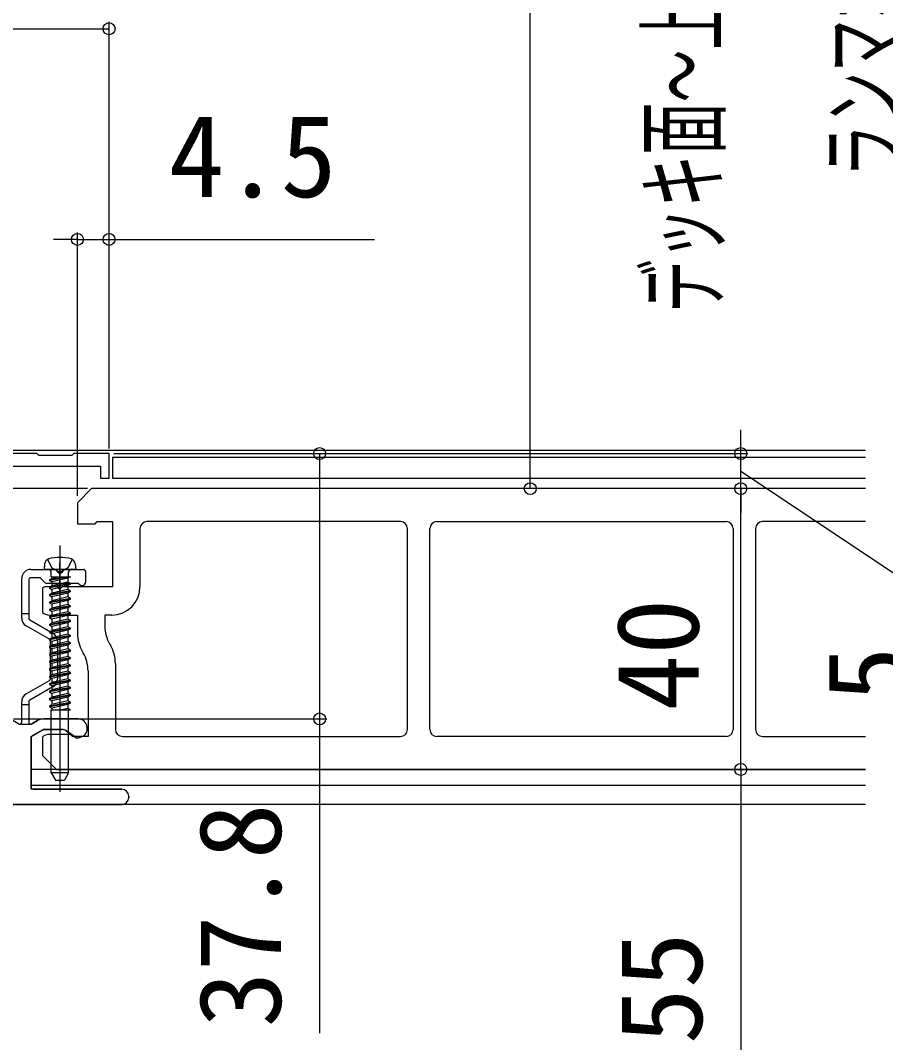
# Model space of a CAD drawing. Units: millimetres, scale not verified. Extents: x -700 to 700, y -1044 to 1037.
# Drawn here: x -194.6 to -71.4, y 42.3 to 187.9 of the extents above; entities that cross this region are included whole.
import ezdxf
from ezdxf.enums import TextEntityAlignment as Align

# ---------------------------------------------------------------- set-up
doc = ezdxf.new("R2010")
doc.units = ezdxf.units.MM
doc.header["$LTSCALE"] = 6
for name, color, linetype in [('0-3_YKK_11', 7, 'Continuous'), ('0-4_YKK_12', 2, 'Continuous'), ('0-5_YKK_13', 4, 'Continuous'), ('0-6_YKK_D', 6, 'Continuous')]:
    doc.layers.add(name, color=color, linetype=linetype)
doc.styles.add('ＭＳ ゴシック', font='')
doc.styles.get('ＭＳ ゴシック').set_extended_font_data('MS Gothic')

msp = doc.modelspace()

# ---------------------------------------------------------------- linework, layer by layer
at = {"layer": '0-3_YKK_11'}
for p, q in [((-140.491, 116.525), (-176.591, 116.525)), ((-135.291, 116.525), (-94.091, 116.525)), ((-74.225, 116.525), (-88.891, 116.525)), ((-177.591, 115.525), (-177.591, 107.225)), ((-139.491, 86.925), (-139.491, 115.525)), ((-136.291, 86.925), (-136.291, 115.525)), ((-93.091, 115.525), (-93.091, 86.925)), ((-89.891, 115.525), (-89.891, 86.925)), ((-191.491, 107.091), (-191.491, 103.607)), ((-181.921, 99.11), (-181.76, 98.832)), ((-185.821, 98.065), (-185.66, 97.787)), ((-181.091, 96.332), (-181.091, 86.925)), ((-180.091, 85.925), (-140.491, 85.925)), ((-94.091, 85.925), (-135.291, 85.925)), ((-88.891, 85.925), (-74.225, 85.925)), ((-189.491, 81.225), (-74.225, 81.225))]:
    msp.add_line(p, q, dxfattribs=at)
for points in [[(-195.991, 124.425), (-183.191, 124.425), (-183.191, 122.725), (-181.991, 122.725), (-181.991, 126.225), (-186.991, 126.225), (-187.291, 125.925), (-191.991, 125.925), (-192.291, 126.225), (-196.991, 126.225), (-197.291, 125.925), (-201.991, 125.925), (-202.291, 126.225), (-206.991, 126.225), (-207.291, 125.925), (-211.991, 125.925), (-212.291, 126.225), (-217.991, 126.225), (-217.991, 105.225), (-214.991, 105.225), (-214.991, 106.425), (-216.791, 106.425), (-216.791, 123.425)], [(-74.225, 121.225), (-184.491, 121.225), (-186.491, 119.225), (-186.491, 116.225), (-183.991, 116.225), (-183.691, 116.525), (-181.491, 116.525), (-181.491, 107.225), (-188.691, 107.225), (-188.991, 106.925), (-189.291, 107.225), (-190.991, 107.225)], [(-190.491, 103.225), (-186.491, 103.225), (-186.491, 100.565)], [(-181.591, 103.225), (-182.591, 103.225), (-182.591, 101.61)], [(-184.991, 95.287), (-184.991, 85.925), (-187.191, 85.925), (-187.491, 86.225), (-190.491, 86.225)], [(-191.491, 85.843), (-191.491, 83.225), (-189.491, 81.225)]]:
    msp.add_lwpolyline(points, dxfattribs=at)
for centre, radius, start, end in [((-176.591, 115.525), 1, 90, 180), ((-140.491, 115.525), 1, 0, 90), ((-135.291, 115.525), 1, 90, 180), ((-94.091, 115.525), 1, 0, 90), ((-88.891, 115.525), 1, 90, 180), ((-190.991, 106.225), 1, 90, 120), ((-181.591, 107.225), 4, 270, 0), ((-190.491, 104.725), 1.5, 228.18969, 270), ((-181.491, 100.565), 5, 180, 210), ((-177.591, 101.61), 5, 180, 210), ((-189.991, 95.287), 5, 0, 30), ((-186.091, 96.332), 5, 360, 30), ((-190.491, 84.725), 1.5, 90, 131.81031), ((-180.091, 86.925), 1, 180, 270), ((-140.491, 86.925), 1, 270, 0), ((-135.291, 86.925), 1, 180, 270), ((-94.091, 86.925), 1, 270, 0), ((-88.891, 86.925), 1, 180, 270)]:
    msp.add_arc(centre, radius, start, end, dxfattribs=at)
at = {"layer": '0-4_YKK_12'}
for p, q in [((-211.991, 126.725), (-74.225, 126.725)), ((-181.491, 125.725), (-74.225, 125.725)), ((-181.491, 125.725), (-181.491, 122.725)), ((-181.491, 122.725), (-74.225, 122.725)), ((-185.063, 121.225), (-636.87, 121.225)), ((-74.225, 81.225), (-193.091, 81.225)), ((-74.225, 78.925), (-193.091, 78.925)), ((-74.225, 76.225), (-210.991, 76.225))]:
    msp.add_line(p, q, dxfattribs=at)
at = {"layer": '0-5_YKK_13'}
for p, q in [((-188.991, 113.128), (-188.991, 78.044)), ((-188.991, 106.725), (-188.991, 110.725)), ((-193.141, 109.725), (-189.661, 109.725)), ((-191.172, 110.507), (-191.241, 109.725)), ((-186.741, 109.725), (-191.241, 109.725)), ((-190.221, 108.665), (-190.221, 109.325)), ((-188.32, 109.725), (-185.641, 109.725)), ((-187.761, 108.665), (-187.761, 109.325)), ((-186.809, 110.507), (-186.741, 109.725)), ((-186.741, 109.725), (-186.741, 109.769)), ((-185.341, 109.425), (-185.341, 107.925)), ((-194.441, 103.425), (-194.441, 108.425)), ((-193.441, 108.225), (-193.441, 103.425)), ((-191.915, 108.525), (-193.141, 108.525)), ((-191.078, 107.813), (-191.703, 108.437)), ((-187.492, 108.665), (-190.491, 108.24)), ((-187.492, 108.665), (-190.491, 108.14)), ((-190.491, 108.24), (-190.141, 108.442)), ((-190.491, 108.24), (-190.491, 108.14)), ((-190.491, 108.14), (-190.141, 107.938)), ((-190.222, 108.665), (-187.492, 108.665)), ((-190.141, 108.665), (-190.141, 108.442)), ((-190.141, 108.442), (-189.171, 108.665)), ((-187.841, 108.467), (-190.141, 107.938)), ((-190.141, 107.938), (-190.141, 107.384)), ((-190.141, 107.938), (-190.141, 107.384)), ((-187.841, 107.913), (-190.141, 107.384)), ((-187.492, 108.665), (-187.841, 108.467)), ((-187.841, 108.467), (-187.841, 107.913)), ((-187.841, 108.467), (-187.841, 107.913)), ((-187.491, 107.711), (-187.841, 107.913)), ((-186.465, 107.725), (-190.866, 107.725)), ((-187.491, 107.711), (-190.491, 107.182)), ((-187.491, 107.611), (-190.491, 107.082)), ((-190.491, 107.182), (-190.141, 107.384)), ((-190.491, 107.182), (-190.491, 107.082)), ((-190.491, 107.082), (-190.141, 106.88)), ((-187.491, 106.653), (-190.491, 106.124)), ((-187.491, 106.553), (-190.491, 106.024)), ((-190.491, 106.124), (-190.141, 106.326)), ((-187.841, 107.409), (-190.141, 106.88)), ((-190.141, 106.88), (-190.141, 106.326)), ((-187.841, 106.855), (-190.141, 106.326)), ((-187.841, 106.351), (-190.141, 105.822)), ((-187.491, 107.611), (-187.841, 107.409)), ((-187.841, 107.409), (-187.841, 106.855)), ((-187.491, 106.653), (-187.841, 106.855)), ((-187.491, 106.553), (-187.841, 106.351)), ((-187.841, 106.351), (-187.841, 105.797)), ((-187.491, 107.611), (-187.491, 107.711)), ((-187.491, 106.553), (-187.491, 106.653)), ((-190.491, 106.124), (-190.491, 106.024)), ((-190.491, 106.024), (-190.141, 105.822)), ((-187.491, 105.595), (-190.491, 105.066)), ((-187.491, 105.495), (-190.491, 104.966)), ((-190.491, 105.066), (-190.141, 105.268)), ((-190.491, 105.066), (-190.491, 104.966)), ((-190.491, 104.966), (-190.141, 104.764)), ((-190.141, 105.822), (-190.141, 105.268)), ((-187.841, 105.797), (-190.141, 105.268)), ((-187.841, 105.293), (-190.141, 104.764)), ((-187.491, 105.595), (-187.841, 105.797)), ((-187.491, 105.495), (-187.841, 105.293)), ((-187.841, 105.293), (-187.841, 104.739)), ((-187.491, 105.495), (-187.491, 105.595)), ((-194.441, 103.425), (-193.441, 103.425)), ((-194.441, 102.798), (-194.441, 103.425)), ((-193.441, 103.425), (-193.441, 102.798)), ((-187.491, 104.537), (-190.491, 104.008)), ((-187.491, 104.437), (-190.491, 103.908)), ((-190.491, 104.008), (-190.141, 104.21)), ((-190.491, 104.008), (-190.491, 103.908)), ((-190.491, 103.908), (-190.141, 103.706)), ((-187.491, 103.479), (-190.491, 102.95)), ((-187.491, 103.379), (-190.491, 102.85)), ((-190.141, 104.764), (-190.141, 104.21)), ((-187.841, 104.739), (-190.141, 104.21)), ((-187.841, 104.235), (-190.141, 103.706)), ((-190.141, 103.706), (-190.141, 103.152)), ((-187.841, 103.681), (-190.141, 103.152)), ((-187.491, 104.537), (-187.841, 104.739)), ((-187.491, 104.437), (-187.841, 104.235)), ((-187.841, 104.235), (-187.841, 103.681)), ((-187.491, 103.479), (-187.841, 103.681)), ((-187.491, 103.379), (-187.841, 103.177)), ((-187.491, 104.437), (-187.491, 104.537)), ((-187.491, 103.379), (-187.491, 103.479)), ((-193.291, 102.538), (-189.991, 100.633)), ((-190.491, 102.95), (-190.141, 103.152)), ((-190.491, 102.95), (-190.491, 102.85)), ((-190.491, 102.85), (-190.141, 102.648)), ((-187.491, 102.421), (-190.491, 101.892)), ((-187.491, 102.321), (-190.491, 101.792)), ((-190.491, 101.892), (-190.141, 102.094)), ((-187.841, 103.177), (-190.141, 102.648)), ((-190.141, 102.648), (-190.141, 102.094)), ((-187.841, 102.623), (-190.141, 102.094)), ((-187.841, 102.119), (-190.141, 101.59)), ((-187.841, 103.177), (-187.841, 102.623)), ((-187.491, 102.421), (-187.841, 102.623)), ((-187.491, 102.321), (-187.841, 102.119)), ((-187.841, 102.119), (-187.841, 101.565)), ((-187.491, 102.321), (-187.491, 102.421)), ((-190.491, 99.767), (-193.791, 101.672)), ((-190.491, 101.892), (-190.491, 101.792)), ((-190.491, 101.792), (-190.141, 101.59)), ((-187.491, 101.363), (-190.491, 100.834)), ((-187.491, 101.263), (-190.491, 100.734)), ((-190.491, 100.834), (-190.141, 101.036)), ((-190.491, 100.834), (-190.491, 100.734)), ((-190.491, 100.734), (-190.141, 100.532)), ((-190.141, 101.59), (-190.141, 101.036)), ((-187.841, 101.565), (-190.141, 101.036)), ((-187.841, 101.061), (-190.141, 100.532)), ((-190.141, 100.532), (-190.141, 99.978)), ((-187.841, 100.507), (-190.141, 99.978)), ((-187.491, 101.363), (-187.841, 101.565)), ((-187.491, 101.263), (-187.841, 101.061)), ((-187.841, 101.061), (-187.841, 100.507)), ((-187.491, 100.305), (-187.841, 100.507)), ((-187.491, 101.263), (-187.491, 101.363)), ((-187.491, 100.305), (-190.491, 99.776)), ((-187.491, 100.205), (-190.491, 99.676)), ((-190.491, 99.776), (-190.141, 99.978)), ((-190.491, 99.776), (-190.491, 99.676)), ((-190.491, 99.676), (-190.141, 99.474)), ((-187.491, 99.247), (-190.491, 98.718)), ((-187.491, 99.147), (-190.491, 98.618)), ((-190.341, 94.143), (-190.341, 99.507)), ((-187.841, 100.003), (-190.141, 99.474)), ((-190.141, 99.474), (-190.141, 98.92)), ((-187.841, 99.449), (-190.141, 98.92)), ((-189.341, 99.507), (-189.341, 94.143)), ((-187.491, 100.205), (-187.841, 100.003)), ((-187.841, 100.003), (-187.841, 99.449)), ((-187.491, 99.247), (-187.841, 99.449)), ((-187.491, 99.147), (-187.841, 98.945)), ((-187.491, 100.205), (-187.491, 100.305)), ((-187.491, 99.147), (-187.491, 99.247)), ((-190.491, 98.718), (-190.141, 98.92)), ((-190.491, 98.718), (-190.491, 98.618)), ((-190.491, 98.618), (-190.141, 98.416)), ((-187.491, 98.189), (-190.491, 97.66)), ((-187.491, 98.089), (-190.491, 97.56)), ((-190.491, 97.66), (-190.141, 97.862)), ((-190.491, 97.66), (-190.491, 97.56)), ((-190.491, 97.56), (-190.141, 97.358)), ((-187.841, 98.945), (-190.141, 98.416)), ((-190.141, 98.416), (-190.141, 97.862)), ((-187.841, 98.391), (-190.141, 97.862)), ((-187.841, 97.887), (-190.141, 97.358)), ((-187.841, 98.945), (-187.841, 98.391)), ((-187.491, 98.189), (-187.841, 98.391)), ((-187.491, 98.089), (-187.841, 97.887)), ((-187.841, 97.887), (-187.841, 97.333)), ((-187.491, 98.089), (-187.491, 98.189)), ((-187.491, 97.131), (-190.491, 96.602)), ((-187.491, 97.031), (-190.491, 96.502)), ((-190.491, 96.602), (-190.141, 96.804)), ((-190.491, 96.602), (-190.491, 96.502)), ((-190.491, 96.502), (-190.141, 96.3)), ((-190.141, 97.358), (-190.141, 96.804)), ((-187.841, 97.333), (-190.141, 96.804)), ((-187.841, 96.829), (-190.141, 96.3)), ((-190.141, 96.3), (-190.141, 95.746)), ((-187.841, 96.275), (-190.141, 95.746)), ((-187.491, 97.131), (-187.841, 97.333)), ((-187.491, 97.031), (-187.841, 96.829)), ((-187.841, 96.829), (-187.841, 96.275)), ((-187.491, 96.073), (-187.841, 96.275)), ((-187.491, 97.031), (-187.491, 97.131)), ((-187.491, 96.073), (-190.491, 95.544)), ((-187.491, 95.973), (-190.491, 95.444)), ((-190.491, 95.544), (-190.141, 95.746)), ((-190.491, 95.544), (-190.491, 95.444)), ((-190.491, 95.444), (-190.141, 95.242)), ((-187.491, 95.015), (-190.491, 94.486)), ((-187.491, 94.915), (-190.491, 94.386)), ((-190.491, 94.486), (-190.141, 94.688)), ((-187.841, 95.771), (-190.141, 95.242)), ((-190.141, 95.242), (-190.141, 94.688)), ((-187.841, 95.217), (-190.141, 94.688)), ((-187.841, 94.713), (-190.141, 94.184)), ((-187.491, 95.973), (-187.841, 95.771)), ((-187.841, 95.771), (-187.841, 95.217)), ((-187.491, 95.015), (-187.841, 95.217)), ((-187.491, 94.915), (-187.841, 94.713)), ((-187.841, 94.713), (-187.841, 94.159)), ((-187.491, 95.973), (-187.491, 96.073)), ((-187.491, 94.915), (-187.491, 95.015)), ((-193.791, 91.977), (-190.491, 93.883)), ((-190.491, 94.486), (-190.491, 94.386)), ((-190.491, 94.386), (-190.141, 94.184)), ((-187.491, 93.957), (-190.491, 93.428)), ((-187.491, 93.857), (-190.491, 93.328)), ((-190.491, 93.428), (-190.141, 93.63)), ((-190.491, 93.428), (-190.491, 93.328)), ((-190.491, 93.328), (-190.141, 93.126)), ((-190.141, 94.184), (-190.141, 93.63)), ((-187.841, 94.159), (-190.141, 93.63)), ((-187.841, 93.655), (-190.141, 93.126)), ((-187.491, 93.957), (-187.841, 94.159)), ((-187.491, 93.857), (-187.841, 93.655)), ((-187.841, 93.655), (-187.841, 93.101)), ((-187.491, 93.857), (-187.491, 93.957)), ((-189.991, 93.017), (-193.291, 91.111)), ((-187.491, 92.899), (-190.491, 92.37)), ((-187.491, 92.799), (-190.491, 92.27)), ((-190.491, 92.37), (-190.141, 92.572)), ((-190.491, 92.37), (-190.491, 92.27)), ((-190.491, 92.27), (-190.141, 92.068)), ((-187.491, 91.841), (-190.491, 91.312)), ((-187.491, 91.741), (-190.491, 91.212)), ((-190.141, 93.126), (-190.141, 92.572)), ((-187.841, 93.101), (-190.141, 92.572)), ((-187.841, 92.597), (-190.141, 92.068)), ((-190.141, 92.068), (-190.141, 91.514)), ((-187.841, 92.043), (-190.141, 91.514)), ((-187.491, 92.899), (-187.841, 93.101)), ((-187.491, 92.799), (-187.841, 92.597)), ((-187.841, 92.597), (-187.841, 92.043)), ((-187.491, 91.841), (-187.841, 92.043)), ((-187.491, 91.741), (-187.841, 91.539)), ((-187.491, 92.799), (-187.491, 92.899)), ((-187.491, 91.741), (-187.491, 91.841)), ((-194.441, 90.425), (-194.441, 90.852)), ((-194.441, 87.974), (-194.441, 90.425)), ((-193.441, 90.425), (-194.441, 90.425)), ((-193.441, 90.852), (-193.441, 90.425)), ((-193.441, 90.425), (-193.441, 87.974)), ((-190.491, 91.312), (-190.141, 91.514)), ((-190.491, 91.312), (-190.491, 91.212)), ((-190.491, 91.212), (-190.141, 91.01)), ((-187.491, 90.783), (-190.491, 90.254)), ((-187.491, 90.683), (-190.491, 90.154)), ((-190.491, 90.254), (-190.141, 90.456)), ((-187.841, 91.539), (-190.141, 91.01)), ((-190.141, 91.01), (-190.141, 90.456)), ((-187.841, 90.985), (-190.141, 90.456)), ((-187.841, 90.481), (-190.141, 89.952)), ((-187.841, 91.539), (-187.841, 90.985)), ((-187.491, 90.783), (-187.841, 90.985)), ((-187.491, 90.783), (-187.841, 90.985)), ((-187.491, 90.683), (-187.841, 90.481)), ((-187.491, 90.683), (-187.841, 90.481)), ((-187.841, 90.481), (-187.841, 89.927)), ((-187.491, 90.683), (-187.491, 90.783)), ((-190.491, 90.254), (-190.491, 90.154)), ((-190.491, 90.154), (-190.141, 89.952)), ((-190.221, 89.725), (-187.491, 89.725)), ((-190.221, 80.725), (-190.221, 89.725)), ((-190.141, 89.952), (-190.141, 89.725)), ((-187.841, 89.927), (-188.719, 89.725)), ((-187.491, 89.725), (-187.841, 89.927)), ((-187.761, 80.725), (-187.761, 89.725)), ((-192.991, 87.715), (-192.178, 88.184)), ((-191.278, 88.425), (-186.416, 88.425)), ((-186.416, 88.425), (-191.278, 88.425)), ((-191.428, 86.885), (-192.941, 86.011)), ((-188.677, 86.925), (-191.278, 86.925)), ((-186.777, 85.815), (-188.104, 86.744)), ((-193.091, 85.752), (-193.091, 78.725)), ((-186.073, 85.819), (-186.361, 85.742)), ((-187.761, 80.725), (-190.221, 80.725)), ((-190.221, 80.725), (-189.643, 79.725)), ((-187.761, 80.725), (-188.338, 79.725)), ((-189.643, 79.725), (-188.338, 79.725)), ((-192.791, 78.425), (-180.191, 78.425)), ((-179.191, 77.425), (-179.191, 77.225)), ((-179.191, 77.225), (-179.191, 77.425)), ((-180.191, 76.225), (-211.191, 76.225)), ((-211.191, 76.225), (-180.191, 76.225))]:
    msp.add_line(p, q, dxfattribs=at)
for points in [[(-190.741, 111.149), (-190.136, 109.925), (-188.991, 109.316)], [(-187.241, 111.149), (-187.846, 109.925), (-188.991, 109.316)], [(-192.178, 88.184), (-193.146, 87.625), (-194.735, 87.625), (-195.703, 88.184)], [(-180.191, 78.425), (-193.091, 78.425), (-193.091, 85.925), (-191.358, 86.925), (-188.677, 86.925)], [(-188.104, 86.744), (-186.586, 85.682), (-186.073, 85.819)]]:
    msp.add_lwpolyline(points, dxfattribs=at)
for centre, radius, start, end in [((-190.375, 110.437), 0.8, 105.44272, 175), ((-188.991, 105.425), 6, 74.55728, 105.44272), ((-187.606, 110.437), 0.8, 5, 74.55728), ((-193.141, 108.425), 1.3, 90, 180), ((-190.621, 109.325), 0.4, 0, 90), ((-189.661, 109.525), 0.2, 16.60155, 90), ((-188.991, 109.725), 0.5, 196.60155, 343.39845), ((-188.32, 109.525), 0.2, 90, 163.39845), ((-187.361, 109.325), 0.4, 90, 180), ((-185.641, 109.425), 0.3, 0, 90), ((-193.141, 108.225), 0.3, 90, 180), ((-191.915, 108.225), 0.3, 45, 90), ((-190.866, 108.025), 0.3, 225, 270), ((-185.841, 107.925), 0.5, 218.68219, 0), ((-186.465, 107.425), 0.3, 38.68219, 90), ((-193.141, 102.798), 1.3, 180, 240), ((-193.141, 102.798), 0.3, 180, 240), ((-190.641, 99.507), 1.3, 0, 60), ((-190.641, 99.507), 0.3, 0, 60), ((-190.641, 94.143), 0.3, 300, 0), ((-190.641, 94.143), 1.3, 300, 0), ((-193.141, 90.852), 1.3, 120, 180), ((-193.141, 90.852), 0.3, 120, 180), ((-194.741, 87.974), 0.3, 240, 0), ((-193.141, 87.974), 0.3, 180, 300), ((-191.278, 86.625), 1.8, 90, 120), ((-191.278, 86.625), 1.8, 89.99998, 119.99999), ((-186.416, 87.099), 1.325, 285, 90), ((-186.416, 87.099), 1.325, 285, 89.99998), ((-192.791, 85.752), 0.3, 120, 180), ((-191.278, 86.625), 0.3, 90, 120), ((-188.677, 85.925), 1, 55, 90), ((-188.677, 85.925), 1, 55.00002, 90.00001), ((-186.491, 86.225), 0.5, 235, 285), ((-192.791, 78.725), 0.3, 180, 270), ((-180.191, 77.425), 1, 0, 90), ((-180.191, 77.425), 1, 0.00001, 89.99999), ((-180.191, 77.225), 1, 270, 0), ((-180.191, 77.225), 1, 270.00001, 359.99999)]:
    msp.add_arc(centre, radius, start, end, dxfattribs=at)
at = {"layer": '0-6_YKK_D'}
for p, q in [((-217.991, 186.725), (-181.991, 186.725)), ((-181.991, 126.925), (-181.991, 187.725)), ((-186.491, 120.225), (-186.491, 157.725)), ((-181.991, 126.925), (-181.991, 157.725)), ((-186.491, 156.725), (-189.891, 156.725)), ((-186.491, 156.725), (-181.991, 156.725)), ((-181.991, 156.725), (-144.191, 156.725)), ((-91.991, 126.225), (-91.991, 129.625)), ((-181.291, 126.225), (-90.991, 126.225)), ((-181.291, 126.225), (-150.991, 126.225)), ((-91.991, 121.225), (-91.991, 126.225)), ((-91.991, 121.225), (-91.991, 126.225)), ((-91.991, 81.225), (-91.991, 121.225)), ((-91.991, 121.225), (-91.991, 117.825)), ((-195.603, 88.425), (-150.991, 88.425)), ((-91.991, 81.225), (-91.991, 26.225))]:
    msp.add_line(p, q, dxfattribs=at)
for points in [[(-121.991, 121.225), (-121.991, 251.725), (-121.991, 406.171)], [(-151.991, 126.225), (-151.991, 88.425), (-151.991, 43.661)], [(-91.991, 123.725), (-61.991, 103.725), (-61.991, 89.452)]]:
    msp.add_lwpolyline(points, dxfattribs=at)
for centre in [(-181.991, 186.725), (-186.491, 156.725), (-181.991, 156.725), (-151.991, 126.225), (-91.991, 126.225), (-121.991, 121.225), (-91.991, 121.225), (-91.991, 121.225), (-151.991, 88.425), (-91.991, 81.225), (-91.991, 81.225)]:
    msp.add_circle(centre, 0.85, dxfattribs=at)

# ---------------------------------------------------------------- texts
at = {"layer": '0-6_YKK_D', "style": 'ＭＳ ゴシック', "width": 0.55}
for s, p in [('デッキ面～上枠下面＝ランマなし（ノーマルタイプ）：1904.5、', (-92.257, 146.334)), ('ランマなし（ハイタイプ）：2104.5、ランマ付き：2417.5', (-66.345, 165.607))]:
    msp.add_text(s, height=9.971, rotation=90, dxfattribs=at).set_placement(p, align=Align.BOTTOM_LEFT)
at = {"layer": '0-6_YKK_D', "style": 'ＭＳ ゴシック'}
msp.add_text('4.5', height=11.73, dxfattribs=at).set_placement((-173.509, 159.225), align=Align.BOTTOM_LEFT)
for s, p in [('40', (-94.491, 89.588)), ('5', (-64.491, 90.77)), ('37.8', (-153.991, 44.479)), ('55', (-93.991, 42.088))]:
    msp.add_text(s, height=11.73, rotation=90, dxfattribs=at).set_placement(p, align=Align.BOTTOM_LEFT)

doc.saveas('drawing.dxf')
